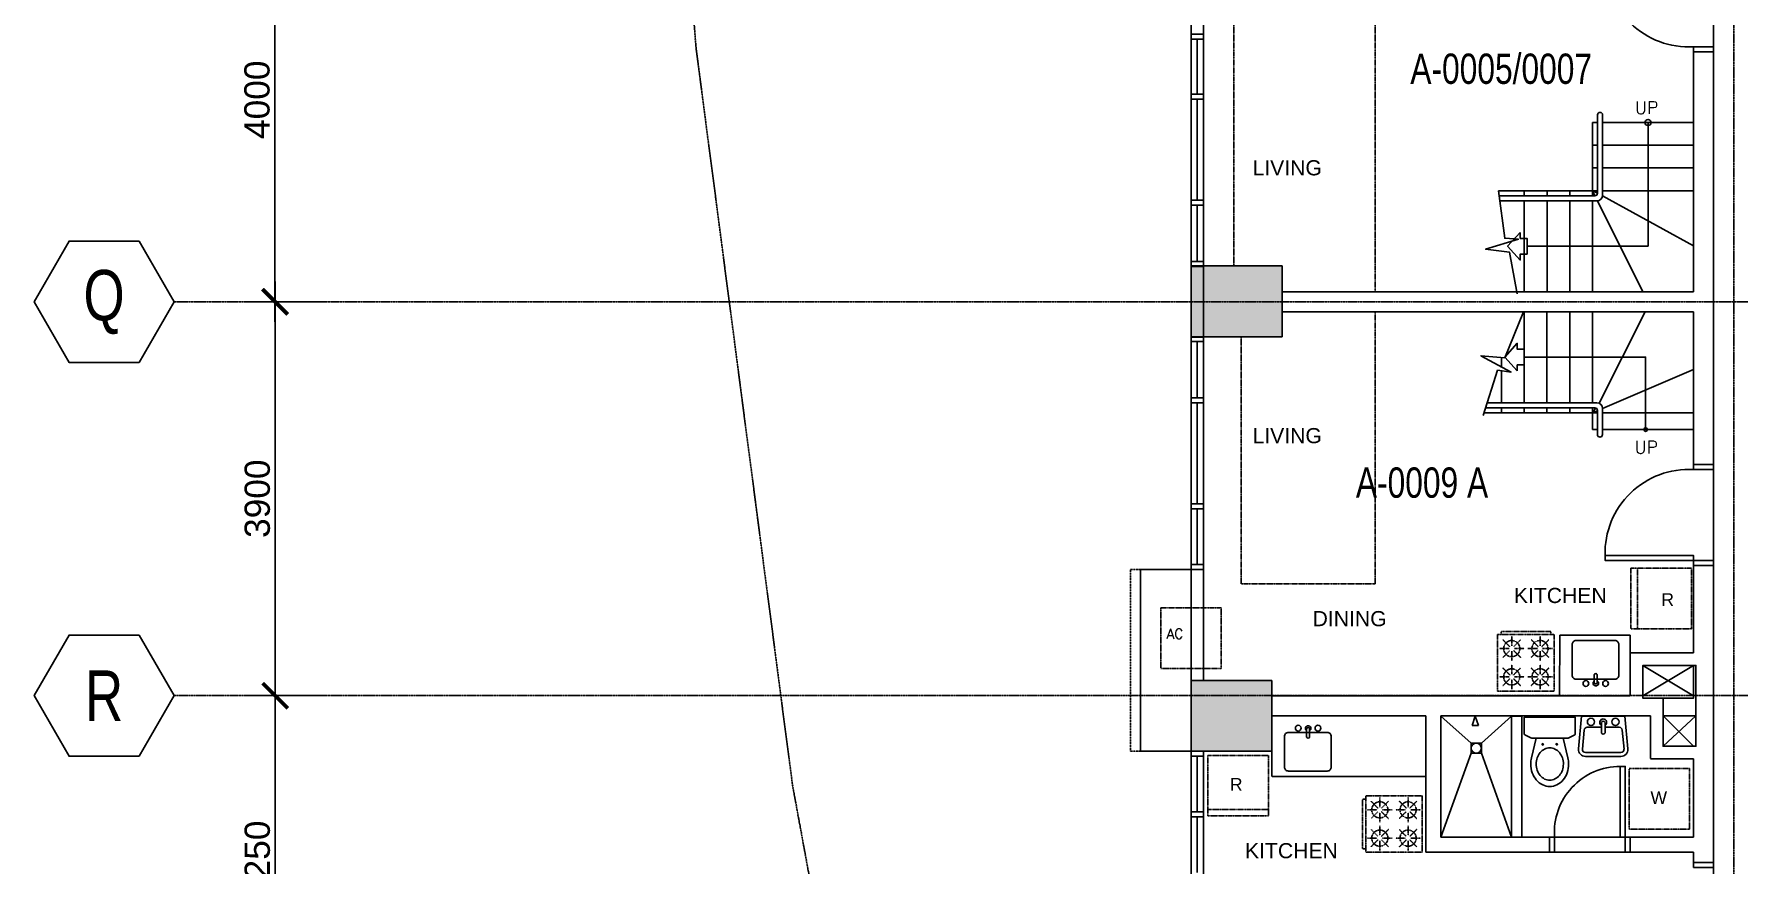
# Model space of a CAD drawing. Header units: inches. Extents: x -189245 to 740841, y -215444 to 469401.
# Drawn here: x 289834 to 306714, y -138556 to -130330 of the extents above; entities that cross this region are included whole.
import ezdxf
from ezdxf.enums import TextEntityAlignment as Align

# ---------------------------------------------------------------- set-up
doc = ezdxf.new("R2010")
doc.units = ezdxf.units.IN
doc.header["$LTSCALE"] = 10
doc.header["$MEASUREMENT"] = 0
for name, pattern in [('GRID NORMAL$0$GRID BASEMENT$0$GRID GROUND$0$GRID$0$$0$PHANTOM', [2.5, 1.25, -0.25, 0.25, -0.25, 0.25, -0.25]), ('HIDDEN', [0.375, 0.25, -0.125]), ('HIDDEN2', [0.1875, 0.125, -0.0625])]:
    doc.linetypes.add(name, pattern=pattern)
for name, color, linetype in [('1', 1, 'Continuous'), ('2', 2, 'Continuous'), ('3', 252, 'Continuous'), ('a-dim', 8, 'Continuous'), ('A-DOOR', 1, 'Continuous'), ('A-EQUIPMENT', 2, 'Continuous'), ('A-EQUIPTMENT', 1, 'Continuous'), ('A-FIXTURE', 2, 'Continuous'), ('A-FIXTURES', 2, 'Continuous'), ('A-FIXTURES-RefEdit0', 2, 'Continuous'), ('A-GRID', 8, 'Continuous'), ('A-RAILING', 2, 'Continuous'), ('A-STAIR', 1, 'Continuous'), ('A-TEXT', 3, 'Continuous'), ('A-UNIT NUMBER', 2, 'Continuous'), ('A-WINDOW', 2, 'Continuous'), ('COLUMN', 6, 'Continuous'), ('DOORTAG', 1, 'Continuous'), ('HATCH TSG', 9, 'Continuous'), ('TEXT', 3, 'Continuous'), ('TSG- DIM-WALL SETOUT', 1, 'Continuous'), ('TSG- DIM_PIPE CHASE', 1, 'Continuous'), ('TSG- plaster', 4, 'Continuous'), ('TSG- PRE CAST', 4, 'Continuous'), ('ZOCALLO DIM', 92, 'Continuous')]:
    doc.layers.add(name, color=color, linetype=linetype)
doc.styles.add('ARIAL', font='ARIAL.TTF', dxfattribs={"width": 0.75})
doc.styles.add('GRID NORMAL$0$GRID BASEMENT$0$GRID GROUND$0$GRID$0$Standard', font='ARIAL.TTF')
doc.styles.add('PRSP_Simplex', font='simplex.shx')
doc.dimstyles.new('GRID NORMAL$0$GRID BASEMENT$0$GRID GROUND$0$GRID$0$Standard', dxfattribs={"dimtxt": 250, "dimasz": 0.18, "dimexe": 0.18, "dimexo": 0.0625, "dimgap": 50, "dimtad": 1, "dimdec": 0, "dimzin": 0, "dimdsep": 46, "dimtxsty": 'GRID NORMAL$0$GRID BASEMENT$0$GRID GROUND$0$GRID$0$Standard', "dimcen": 0.09, "dimadec": 0, "dimazin": 0, "dimtfac": 1, "dimtdec": 0, "dimtofl": 0, "dimtmove": 0, "dimatfit": 3, "dimfxl": 1, "dimtolj": 1, "dimtzin": 0, "dimarcsym": 0})

# ---------------------------------------------------------------- blocks, each defined once
blk = doc.blocks.new('GRID NORMAL$0$GRID BASEMENT$0$GRID GROUND$0$GRID$0$$0$GRID-H')
at = {"color": 3}
blk.add_lwpolyline([(-10.39, 6), (-13.86, 0), (-10.39, -6), (-3.46, -6), (0, 0), (-3.46, 6)], close=True, dxfattribs=at)
at = {"color": 6, "style": 'GRID NORMAL$0$GRID BASEMENT$0$GRID GROUND$0$GRID$0$Standard', "width": 0.75}
blk.add_attdef('H', text='', height=5, dxfattribs=at).set_placement((-6.93, 0), align=Align.MIDDLE)
blk = doc.blocks.new('GRID NORMAL$0$GRID BASEMENT$0$GRID GROUND$0$GRID$0$_ARCHTICK')
at = {"color": 0, "linetype": 'ByBlock', "ltscale": 20, "const_width": 0.15}
blk.add_lwpolyline([(-0.5, -0.5), (0.5, 0.5)], dxfattribs=at)
blk = doc.blocks.new('*D476')
at = {"layer": 'a-dim', "color": 0, "lineweight": -2, "ltscale": 500}
for p, q in [((-99704, -278987), (-99704, -274587)), ((-99204, -274787), (-99904, -274787)), ((-99204, -278787), (-99904, -278787))]:
    blk.add_line(p, q, dxfattribs=at)
at = {"layer": 'Defpoints', "color": 0, "ltscale": 500}
for p in [(-99704, -274787), (-99204, -274787), (-99204, -278787)]:
    blk.add_point(p, dxfattribs=at)
at = {"layer": 'a-dim', "color": 0, "lineweight": -2, "ltscale": 500, "xscale": 250, "yscale": 250, "zscale": 250}
for p, rotation in [((-99704, -274787), 90), ((-99704, -278787), 270)]:
    blk.add_blockref('GRID NORMAL$0$GRID BASEMENT$0$GRID GROUND$0$GRID$0$_ARCHTICK', p, dxfattribs=dict(at, rotation=rotation))
at = {"layer": 'a-dim', "color": 3, "ltscale": 500, "insert": (-99881, -276787), "char_height": 250, "attachment_point": 5, "rotation": 90, "style": 'GRID NORMAL$0$GRID BASEMENT$0$GRID GROUND$0$GRID$0$Standard'}
blk.add_mtext('\\A1;4000', dxfattribs=at)
blk = doc.blocks.new('*D477')
at = {"layer": 'a-dim', "color": 0, "lineweight": -2, "ltscale": 500}
for p, q in [((-99701, -282887), (-99701, -278587)), ((-99201, -278787), (-99901, -278787)), ((-99201, -282687), (-99901, -282687))]:
    blk.add_line(p, q, dxfattribs=at)
at = {"layer": 'Defpoints', "color": 0, "ltscale": 500}
for p in [(-99701, -278787), (-99201, -278787), (-99201, -282687)]:
    blk.add_point(p, dxfattribs=at)
at = {"layer": 'a-dim', "color": 0, "lineweight": -2, "ltscale": 500, "xscale": 250, "yscale": 250, "zscale": 250}
for p, rotation in [((-99701, -278787), 90), ((-99701, -282687), 270)]:
    blk.add_blockref('GRID NORMAL$0$GRID BASEMENT$0$GRID GROUND$0$GRID$0$_ARCHTICK', p, dxfattribs=dict(at, rotation=rotation))
at = {"layer": 'a-dim', "color": 3, "ltscale": 500, "insert": (-99878, -280737), "char_height": 250, "attachment_point": 5, "rotation": 90, "style": 'GRID NORMAL$0$GRID BASEMENT$0$GRID GROUND$0$GRID$0$Standard'}
blk.add_mtext('\\A1;3900', dxfattribs=at)
blk = doc.blocks.new('*D478')
at = {"layer": 'a-dim', "color": 0, "lineweight": -2, "ltscale": 500}
for p, q in [((-99701, -286137), (-99701, -282487)), ((-99201, -282687), (-99901, -282687)), ((-99201, -285937), (-99901, -285937))]:
    blk.add_line(p, q, dxfattribs=at)
at = {"layer": 'Defpoints', "color": 0, "ltscale": 500}
for p in [(-99701, -282687), (-99201, -282687), (-99201, -285937)]:
    blk.add_point(p, dxfattribs=at)
at = {"layer": 'a-dim', "color": 0, "lineweight": -2, "ltscale": 500, "xscale": 250, "yscale": 250, "zscale": 250}
for p, rotation in [((-99701, -282687), 90), ((-99701, -285937), 270)]:
    blk.add_blockref('GRID NORMAL$0$GRID BASEMENT$0$GRID GROUND$0$GRID$0$_ARCHTICK', p, dxfattribs=dict(at, rotation=rotation))
at = {"layer": 'a-dim', "color": 3, "ltscale": 500, "insert": (-99878, -284312), "char_height": 250, "attachment_point": 5, "rotation": 90, "style": 'GRID NORMAL$0$GRID BASEMENT$0$GRID GROUND$0$GRID$0$Standard'}
blk.add_mtext('\\A1;3250', dxfattribs=at)
blk = doc.blocks.new('door900')
at = {"layer": '2'}
for points in [[(50, 175), (100, 175), (100, 1050), (50, 1050)], [(50, 175), (0, 175), (0, -25), (50, -25)], [(1000, 175), (950, 175), (950, -25), (1000, -25)]]:
    blk.add_lwpolyline(points, close=True, dxfattribs=at)
at = {"layer": 'A-DOOR'}
blk.add_arc((121, 220), 831, 356.918, 91.4213, dxfattribs=at)
blk = doc.blocks.new('A$C08CD07C5')
at = {"color": 2}
blk.add_point((0, 0, 0), dxfattribs=at)
at = {"layer": 'A-FIXTURES-RefEdit0', "color": 2, "elevation": 0}
for points in [[(212, -137), (131, -279, -0.280752), (121, -284), (55, -281, -0.142156), (49, -280), (-267, -98, -0.142156), (-271, -94), (-307, -37, -0.256929), (-307, -28), (-225, 115), (212, -137)], [(8, -256), (-50, -449, -0.058452), (-74, -506, -0.084144), (-130, -574, -0.091347), (-200, -615, -0.103801), (-279, -626, -0.114727), (-348, -605, -0.114727), (-400, -556, -0.103801), (-430, -483, -0.091347), (-430, -401, -0.084144), (-399, -319, -0.058452), (-363, -270), (-224, -123)]]:
    blk.add_lwpolyline(points, format="xyb", dxfattribs=at)
blk.add_lwpolyline([(-354, -345, -0.084254), (-314, -296, -0.091411), (-263, -266, -0.103766), (-207, -258, -0.114587), (-157, -273, -0.114587), (-119, -309, -0.103766), (-98, -362, -0.091411), (-98, -420, -0.084254), (-120, -479, -0.084254), (-160, -528, -0.091411), (-211, -558, -0.103766), (-267, -566, -0.114587), (-317, -551, -0.114587), (-355, -515, -0.103766), (-376, -463, -0.091411), (-376, -404, -0.084254)], format="xyb", close=True, dxfattribs=at)
at = {"layer": 'A-FIXTURES-RefEdit0', "color": 2}
for centre in [(-200, -208, 0), (-79, -278, 0)]:
    blk.add_circle(centre, 6.77, dxfattribs=at)
blk = doc.blocks.new('SHOWERHD')
at = {"layer": 'A-FIXTURES', "color": 2}
for p, q in [((-31, 93), (0, 93)), ((0, 0), (-31, 93)), ((0, 0), (31, 93)), ((31, 93), (0, 93))]:
    blk.add_line(p, q, dxfattribs=at)
blk = doc.blocks.new('LAV')
for p, q in [((-214, 0), (-243, -326)), ((214, 0), (-214, 0)), ((214, 0), (243, -326)), ((-189, -139), (-206, -329)), ((-18, -112), (-159, -112)), ((-18, -63), (-18, -170)), ((18, -63), (18, -170)), ((159, -112), (18, -112)), ((189, -139), (206, -329)), ((-176, -362), (176, -362)), ((-176, -400), (176, -400))]:
    blk.add_line(p, q)
for centre in [(-121, -58), (121, -58)]:
    blk.add_circle(centre, 36)
for centre, radius, start, end in [((-159, -142), 30, 90, 174.9088), ((0, -63), 34.1, 301.2757, 238.7243), ((0, -71), 19.7, 25.7914, 154.2086), ((159, -142), 30, 5.0912, 90), ((-176, -332), 68, 174.9088, 270), ((-176, -332), 30, 174.9088, 270), ((0, -161), 19.7, 205.7914, 334.2086), ((176, -332), 68, 270, 5.0912), ((176, -332), 30, 270, 5.0912)]:
    blk.add_arc(centre, radius, start, end)
blk = doc.blocks.new('REF')
at = {"color": 1, "linetype": 'HIDDEN2'}
blk.add_line((-300, 535), (300, 535), dxfattribs=at)
blk.add_lwpolyline([(-300, 0), (300, 0), (300, 600), (-300, 600)], close=True, dxfattribs=at)
blk = doc.blocks.new('SINK3')
at = {"layer": 'A-FIXTURE', "color": 2, "linetype": 'Continuous'}
for p, q in [((421, 17), (335, 17)), ((421, -12), (335, -12))]:
    blk.add_line(p, q, dxfattribs=at)
blk.add_lwpolyline([(40, 232), (342, 232, -0.414214), (382, 192), (382, -192, -0.414214), (342, -232), (40, -232, -0.414214), (0, -192), (0, 192, -0.414214)], format="xyb", close=True, dxfattribs=at)
at = {"layer": 'A-FIXTURE', "color": 2, "linetype": 'ByBlock'}
for centre in [(425, 100), (425, -95)]:
    blk.add_circle(centre, 28.8, dxfattribs=at)
at = {"layer": 'A-FIXTURE', "color": 2, "linetype": 'Continuous'}
for centre, radius, start, end in [((342, 3), 15.7, 115.7914, 244.2086), ((421, 3), 27.3, 211.2757, 148.7243), ((414, 3), 15.7, 295.7914, 64.2086)]:
    blk.add_arc(centre, radius, start, end, dxfattribs=at)
blk = doc.blocks.new('RANGE2')
at = {"layer": 'A-FIXTURE', "color": 1, "linetype": 'HIDDEN2'}
for p, q in [((-280, 0), (280, 0)), ((-280, 0), (-280, -560)), ((280, -560), (280, 0)), ((-166, -140), (-262, -140)), ((-158, -122), (-227, -53)), ((-158, -158), (-227, -227)), ((-140, -114), (-140, -18)), ((-140, -166), (-140, -262)), ((-122, -122), (-53, -53)), ((-122, -158), (-53, -227)), ((-114, -140), (-18, -140)), ((114, -140), (18, -140)), ((122, -122), (53, -53)), ((122, -158), (53, -227)), ((140, -114), (140, -18)), ((140, -166), (140, -262)), ((158, -122), (227, -53)), ((158, -158), (227, -227)), ((166, -140), (262, -140)), ((-158, -402), (-227, -333)), ((-140, -394), (-140, -298)), ((-122, -402), (-53, -333)), ((122, -402), (53, -333)), ((140, -394), (140, -298)), ((158, -402), (227, -333)), ((-166, -420), (-262, -420)), ((-158, -438), (-227, -507)), ((-140, -446), (-140, -542)), ((-122, -438), (-53, -507)), ((-114, -420), (-18, -420)), ((114, -420), (18, -420)), ((122, -438), (53, -507)), ((140, -446), (140, -542)), ((158, -438), (227, -507)), ((166, -420), (262, -420)), ((-280, -560), (280, -560)), ((-246, -560), (-246, -590)), ((-246, -590), (246, -590)), ((246, -560), (246, -590))]:
    blk.add_line(p, q, dxfattribs=at)
for centre in [(-140, -140), (140, -140), (-140, -420), (140, -420)]:
    blk.add_circle(centre, 80, dxfattribs=at)
blk = doc.blocks.new('grid')
at = {"layer": 'A-GRID', "linetype": 'GRID NORMAL$0$GRID BASEMENT$0$GRID GROUND$0$GRID$0$$0$PHANTOM'}
for p, q in [((-90633.8, -228688.5), (-90633.8, -289256.3)), ((-85258.8, -228688.5), (-85258.8, -289256.3))]:
    blk.add_line(p, q, dxfattribs=at)
for points in [[(-100703.5, -278787), (-33688.1, -278784.6)], [(-100703.6, -282686.6), (-33688.1, -282686.6)]]:
    blk.add_lwpolyline(points, dxfattribs=at)
at = {"layer": 'A-GRID'}
ref = blk.add_blockref('GRID NORMAL$0$GRID BASEMENT$0$GRID GROUND$0$GRID$0$$0$GRID-H', (-102089.2, -278787), dxfattribs=dict(at, xscale=100, yscale=100, zscale=100, rotation=180))
ref.add_attrib('H', 'Q', dxfattribs={"layer": '0', "color": 6, "height": 500, "style": 'GRID NORMAL$0$GRID BASEMENT$0$GRID GROUND$0$GRID$0$Standard', "width": 0.75}).set_placement((-101396.4, -278787), align=Align.MIDDLE)
ref = blk.add_blockref('GRID NORMAL$0$GRID BASEMENT$0$GRID GROUND$0$GRID$0$$0$GRID-H', (-102089.2, -282686.6), dxfattribs=dict(at, xscale=100, yscale=100, zscale=100, rotation=180))
ref.add_attrib('H', 'R', dxfattribs={"layer": '0', "color": 6, "height": 500, "style": 'GRID NORMAL$0$GRID BASEMENT$0$GRID GROUND$0$GRID$0$Standard', "width": 0.75}).set_placement((-101396.4, -282686.6), align=Align.MIDDLE)
at = {"layer": 'a-dim', "ltscale": 500}
for base, p1, p2, picture, middle in [((-99703.6, -274786.6), (-99204, -278786.9), (-99203.6, -274786.6), '*D476', (-99881.2, -276786.8)), ((-99700.6, -278787), (-99201, -282686.6), (-99200.6, -278787), '*D477', (-99878.3, -280736.8)), ((-99700.6, -282686.6), (-99201, -285936.6), (-99200.6, -282686.6), '*D478', (-99878.3, -284311.6))]:
    dim = blk.add_linear_dim(base=base, p1=p1, p2=p2, angle=270, dimstyle='GRID NORMAL$0$GRID BASEMENT$0$GRID GROUND$0$GRID$0$Standard', override={"dimasz": 250, "dimexe": 200, "dimblk1": 'GRID NORMAL$0$GRID BASEMENT$0$GRID GROUND$0$GRID$0$_ARCHTICK', "dimblk2": 'GRID NORMAL$0$GRID BASEMENT$0$GRID GROUND$0$GRID$0$_ARCHTICK', "dimsah": 1, "dimdle": 200, "dimclrt": 3}, dxfattribs=at)
    dim.commit()
    dim.dimension.update_dxf_attribs({"geometry": picture, "text_midpoint": middle})

msp = doc.modelspace()

# ---------------------------------------------------------------- hatches: boundary and pattern name
at = {"layer": 'COLUMN', "linetype": 'Continuous'}
for points in [[(301291.38381, -132626.32537), (302191.38381, -132626.32537), (302191.38381, -133326.32537), (301291.38381, -133326.32537)], [(301289.22685, -136730.85693), (302089.22685, -136730.85693), (302089.22685, -137430.85693), (301289.22685, -137430.85693)]]:
    msp.add_hatch(color=254, dxfattribs=at).paths.add_polyline_path(points)

# ---------------------------------------------------------------- linework, layer by layer
at = {"layer": '1', "linetype": 'ByBlock'}
msp.add_line((304363.75662, -133625.21163), (304363.75662, -133528.43468), dxfattribs=at)
msp.add_lwpolyline([(304579.95065, -133079.62963), (304396.64644, -133534.63146), (304159.0679, -133514.37199), (304458.45285, -133676.48997), (304324.90876, -133659.03306), (304181.31004, -134105.96584)], dxfattribs=at)
at = {"layer": '3', "color": 251, "linetype": 'GRID NORMAL$0$GRID BASEMENT$0$GRID GROUND$0$GRID$0$$0$PHANTOM', "flags": 128}
msp.add_lwpolyline([(352371.55939, -102410.09833), (351907.57657, -111087.70283), (352289.23542, -123191.68716), (353264.45, -131262.98547), (298600.66526, -144611.52615), (297343.53117, -137766.00105), (296388.45816, -130468.23184), (295808.09231, -123131.14962), (295604.50917, -115793.97346), (295780.69383, -108466.09117), (296335.27965, -101137.04385), (297262.93139, -93855.89956), (298496.71244, -87006.12698), (352390.51377, -102402.90191)], dxfattribs=at)
at = {"layer": 'A-DOOR'}
for p, q in [((306464.19965, -92480.85693), (306464.19965, -139480.85693)), ((305589.19965, -138280.85693), (304889.19965, -138280.85693)), ((305589.19965, -138430.85693), (304889.19965, -138430.85693))]:
    msp.add_line(p, q, dxfattribs=at)
at = {"layer": 'A-DOOR', "color": 2}
for points in [[(305589.19965, -138280.85693), (305539.19965, -138280.85693), (305539.19965, -137580.85693), (305589.19965, -137580.85693)], [(304839.19965, -138280.85693), (304889.19965, -138280.85693), (304889.19965, -138430.85693), (304839.19965, -138430.85693)], [(305589.19965, -138280.85693), (305639.19965, -138280.85693), (305639.19965, -138430.85693), (305589.19965, -138430.85693)], [(306264.19965, -138580.85693), (306264.19965, -138530.85693), (306464.19965, -138530.85693), (306464.19965, -138580.85693)]]:
    msp.add_lwpolyline(points, close=True, dxfattribs=at)
at = {"layer": 'A-DOOR'}
msp.add_arc((305539.19965, -138232.64264), 651.78571, 90, 184.242192792, dxfattribs=at)
at = {"layer": 'A-EQUIPMENT', "ltscale": 100}
msp.add_lwpolyline([(301289.22686, -135629.92064), (300789.22686, -135629.92064), (300789.22686, -137429.92356), (301289.22686, -137429.92356)], dxfattribs=at)
at = {"layer": 'A-EQUIPTMENT', "linetype": 'HIDDEN'}
msp.add_lwpolyline([(300789.22686, -135629.92064), (300689.22686, -135629.92064), (300689.22686, -137429.92356), (300789.22686, -137429.92356)], dxfattribs=at)
at = {"layer": 'A-EQUIPTMENT', "color": 1, "linetype": 'HIDDEN2'}
msp.add_lwpolyline([(300989.22686, -136011.521), (301589.22686, -136011.521), (301589.22686, -136611.521), (300989.22686, -136611.521)], close=True, dxfattribs=at)
at = {"layer": 'A-FIXTURE', "color": 2}
for p, q in [((304939.57919, -136280.85693), (304937.57898, -136880.85693)), ((304939.57919, -136280.85693), (305639.20197, -136280.85693)), ((305639.20197, -136280.85693), (305639.19965, -136455.85693)), ((302089.22685, -137680.85698), (302089.22685, -137080.85698)), ((302091.41101, -137680.85698), (303614.19965, -137680.85698))]:
    msp.add_line(p, q, dxfattribs=at)
at = {"layer": 'A-FIXTURES', "color": 1, "linetype": 'Continuous'}
for p, q in [((304064.22685, -137350.23112), (303764.22685, -137081.79031)), ((304464.22685, -137081.79031), (304164.22685, -137350.23112)), ((303764.22685, -138281.79031), (304064.22685, -137450.23112)), ((304164.22685, -137450.23112), (304464.22685, -138281.79031))]:
    msp.add_line(p, q, dxfattribs=at)
at = {"layer": 'A-FIXTURES'}
for p, q in [((304464.19965, -137080.85693), (304464.19965, -138280.85693)), ((304464.22685, -137081.79031), (304464.22685, -138281.79031)), ((304564.19965, -137080.85693), (304564.19965, -138280.85693)), ((304564.22685, -137081.79031), (304564.22685, -138281.79031))]:
    msp.add_line(p, q, dxfattribs=at)
msp.add_lwpolyline([(304064.22685, -137450.23112), (304064.22685, -137350.23112), (304164.22685, -137350.23112), (304164.22685, -137450.23112)], close=True, dxfattribs=at)
msp.add_circle((304114.22685, -137400.23112), 50, dxfattribs=at)
at = {"layer": 'A-RAILING'}
for p, q in [((305314.19965, -131130.85401), (305314.19965, -131905.85401)), ((305364.19965, -131130.85401), (305364.19965, -131925.85401)), ((305289.19965, -131930.85401), (304340.64172, -131930.85401)), ((304347.25269, -131980.85401), (305309.19965, -131980.85401)), ((305288.75662, -134030.56339), (304205.53672, -134030.56339)), ((304221.60163, -133980.56339), (305308.75662, -133980.56339)), ((305313.75662, -134295.56339), (305313.75662, -134055.56339)), ((305363.75662, -134295.56339), (305363.75662, -134035.56339))]:
    msp.add_line(p, q, dxfattribs=at)
for centre, radius, start, end in [((305339.19965, -131130.85401), 25, 0, 180), ((305289.19965, -131905.85401), 25, 270, 0), ((305309.19965, -131925.85401), 55, 270, 0), ((305288.75662, -134055.56339), 25, 0, 90), ((305308.75662, -134035.56339), 55, 0, 90), ((305338.75662, -134295.56339), 25, 180, 0)]:
    msp.add_arc(centre, radius, start, end, dxfattribs=at)
at = {"layer": 'A-STAIR', "linetype": 'HIDDEN2'}
for p, q in [((301714.19965, -129055.85401), (301714.19965, -132626.32537)), ((303114.19316, -129055.85401), (303114.19316, -132880.85693)), ((301787.14483, -135774.27387), (301787.14483, -133326.32537))]:
    msp.add_line(p, q, dxfattribs=at)
at = {"layer": 'A-STAIR'}
for p, q in [((305264.19965, -131205.85401), (305264.19965, -131930.85401)), ((305264.19965, -131205.85401), (305314.19965, -131205.85401)), ((305364.19965, -131205.85401), (306264.19965, -131205.85401)), ((305814.19965, -131205.85401), (305814.19965, -132430.85401)), ((305264.19965, -131430.85401), (305314.19965, -131430.85401)), ((305364.19965, -131430.85401), (306264.19965, -131430.85401)), ((305264.19965, -131655.85401), (305314.19965, -131655.85401)), ((305364.19965, -131655.85401), (306264.19965, -131655.85401)), ((304334.03075, -131880.85401), (305314.19965, -131880.85401)), ((304589.19965, -131880.85401), (304589.19965, -131930.85401)), ((304589.19965, -131980.85401), (304589.19965, -132880.85401)), ((304814.19965, -131880.85401), (304814.19965, -131930.85401)), ((304814.19965, -131980.85401), (304814.19965, -132880.85401)), ((305039.19965, -131880.85401), (305039.19965, -131930.85401)), ((305039.19965, -131980.85401), (305039.19965, -132880.85401)), ((305264.19965, -131880.85401), (305264.19965, -131930.85401)), ((305264.19965, -131880.85401), (305314.19965, -131905.85401)), ((305264.19965, -131880.85401), (305289.19965, -131930.85401)), ((305264.19965, -131980.85401), (305264.19965, -132880.85401)), ((305314.0907, -131980.6361), (305764.19965, -132880.85401)), ((305363.98175, -131930.74505), (306264.19965, -132425.8551)), ((305364.19965, -131880.85401), (306064.19965, -131880.85401)), ((305364.19965, -131880.85401), (306264.19965, -131880.85401)), ((304588.75662, -133980.56339), (304588.75662, -133080.56288)), ((304813.75662, -133980.56339), (304813.75662, -133080.5628)), ((305038.75662, -133980.56339), (305038.75662, -133080.56272)), ((305263.75662, -133980.56339), (305263.75662, -133080.56265)), ((305263.75662, -133980.56339), (305263.75662, -133080.56291)), ((305330.62234, -133985.09666), (305785.05903, -133080.56291)), ((304363.75662, -133980.56339), (304363.75662, -133664.11126)), ((305363.75662, -134037.56803), (306264.19965, -133651.70919)), ((304363.75662, -134080.56339), (304363.75662, -134030.56339)), ((304588.75662, -134080.56339), (304588.75662, -134030.56339)), ((304813.75662, -134080.56339), (304813.75662, -134030.56339)), ((305038.75662, -134080.56339), (305038.75662, -134030.56339)), ((305263.75662, -134180.9806), (305263.75662, -134030.56339)), ((305263.75662, -134080.56339), (304189.47181, -134080.56339)), ((305263.75662, -134080.56339), (305297.63551, -134032.19321)), ((305263.75662, -134080.56339), (305313.75662, -134059.06571)), ((305263.75662, -134245.56339), (305263.75662, -134080.56339)), ((305263.75662, -134080.56339), (305313.75662, -134080.56339)), ((305363.75662, -134080.56338), (306264.19965, -134080.56336)), ((305313.75662, -134245.56339), (305263.75662, -134245.56339)), ((306264.19965, -134245.56339), (305363.75662, -134245.56339))]:
    msp.add_line(p, q, dxfattribs=at)
at = {"layer": 'A-STAIR', "color": 2}
msp.add_lwpolyline([(304518.09105, -132903.42041), (304442.21759, -132487.80406), (304205.28362, -132461.04029), (304530.66424, -132360.83533), (304396.29131, -132351.7422), (304334.03075, -131880.85401)], dxfattribs=at)
for points in [[(304548.54357, -132294.35401), (304424.23883, -132430.85401), (304548.54357, -132567.35401), (304548.54357, -132508.85401), (304617.3637, -132508.85401), (304617.3637, -132352.85401), (304548.54357, -132352.85401)], [(304519.93649, -133664.93468), (304395.63175, -133528.43468), (304519.93649, -133391.93468), (304519.93649, -133450.43468), (304588.75662, -133450.43468), (304588.75662, -133606.43468), (304519.93649, -133606.43468)]]:
    msp.add_lwpolyline(points, close=True, dxfattribs=at)
at = {"layer": 'A-STAIR'}
for points in [[(304617.3637, -132430.85401), (305814.19965, -132430.85401)], [(304588.75662, -133528.43468), (305791.04679, -133528.43468), (305791.04679, -134245.56339)]]:
    msp.add_lwpolyline(points, dxfattribs=at)
at = {"layer": 'A-STAIR', "linetype": 'HIDDEN2'}
msp.add_lwpolyline([(301787.14483, -135774.27387), (303112.17262, -135774.27387), (303114.19316, -133086.78042)], dxfattribs=at)
at = {"layer": 'A-STAIR', "color": 2}
for centre, radius in [((305814.19965, -131205.85401), 30), ((305791.04679, -134245.56339), 18.30594)]:
    msp.add_circle(centre, radius, dxfattribs=at)
at = {"layer": 'A-WINDOW', "color": 1}
for p, q in [((301289.19965, -130330.85406), (301289.19965, -132630.85406)), ((301289.19965, -133323.69501), (301289.19965, -135630.85406)), ((301289.19965, -137480.85698), (301289.19965, -138680.85698)), ((301414.19965, -137430.85698), (301414.19965, -141893.39029))]:
    msp.add_line(p, q, dxfattribs=at)
at = {"layer": 'A-WINDOW'}
for p, q in [((301289.19965, -130380.85406), (301289.19965, -130330.85406)), ((301351.69965, -130923.85406), (301351.69965, -130380.85406)), ((301289.19965, -130923.85406), (301289.19965, -130973.85406)), ((301351.69965, -131973.85406), (301351.69965, -130973.85406)), ((301289.19965, -131973.85406), (301289.19965, -132023.85406)), ((301351.69965, -132573.69501), (301351.69965, -132023.85406)), ((301289.19965, -132573.69501), (301289.19965, -132623.69501)), ((301289.19965, -133373.69501), (301289.19965, -133323.69501)), ((301351.69965, -133930.85406), (301351.69965, -133373.69501)), ((301289.19965, -133930.85406), (301289.19965, -133980.85406)), ((301351.69965, -134980.85406), (301351.69965, -133980.85406)), ((301289.19965, -134980.85406), (301289.19965, -135030.85406)), ((301351.69965, -135580.85406), (301351.69965, -135030.85406)), ((301289.19965, -135580.85406), (301289.19965, -135630.85406)), ((301289.19965, -137480.85698), (301289.19965, -137430.85698)), ((301351.69965, -137480.85698), (301351.69965, -138030.85698)), ((301289.19965, -138080.85698), (301289.19965, -138030.85698)), ((301351.69965, -138080.85698), (301351.69965, -138630.85698))]:
    msp.add_line(p, q, dxfattribs=at)
for points in [[(301414.19965, -130380.85209), (301289.19965, -130380.85209), (301289.19965, -130330.85209), (301414.19965, -130330.85209)], [(301414.19965, -130973.85406), (301289.19965, -130973.85406), (301289.19965, -130923.85406), (301414.19965, -130923.85406)], [(301414.19965, -132023.85406), (301289.19965, -132023.85406), (301289.19965, -131973.85406), (301414.19965, -131973.85406)], [(301414.19965, -132631.21775), (301289.19965, -132631.21775), (301289.19965, -132581.21775), (301414.19965, -132581.21775)], [(301414.19965, -133373.69673), (301289.19965, -133373.69673), (301289.19965, -133331.21775), (301414.19965, -133331.21775)], [(301414.19965, -133980.85406), (301289.19965, -133980.85406), (301289.19965, -133930.85406), (301414.19965, -133930.85406)], [(301414.19965, -135030.85406), (301289.19965, -135030.85406), (301289.19965, -134980.85406), (301414.19965, -134980.85406)], [(301414.19965, -135630.85406), (301289.19965, -135630.85406), (301289.19965, -135580.85406), (301414.19965, -135580.85406)], [(301414.19965, -137480.85698), (301289.19965, -137480.85698), (301289.19965, -137430.85698), (301414.19965, -137430.85698)], [(301414.19965, -138080.85698), (301289.19965, -138080.85698), (301289.19965, -138030.85698), (301414.19965, -138030.85698)]]:
    msp.add_lwpolyline(points, close=True, dxfattribs=at)
at = {"layer": 'A-WINDOW', "linetype": 'HIDDEN2'}
msp.add_lwpolyline([(306226.20162, -138201.34249), (306226.20162, -137601.34249), (305626.20162, -137601.34249), (305626.20162, -138201.34249)], close=True, dxfattribs=at)
at = {"layer": 'COLUMN', "linetype": 'Continuous'}
msp.add_lwpolyline([(301291.38381, -132626.32537), (302191.38381, -132626.32537), (302191.38381, -133326.32537), (301291.38381, -133326.32537)], close=True, dxfattribs=at)
at = {"layer": 'DOORTAG', "color": 6, "linetype": 'ByBlock', "ltscale": 100}
msp.add_lwpolyline([(301289.22685, -136730.85693), (302089.22685, -136730.85693), (302089.22685, -137430.85693), (301289.22685, -137430.85693)], close=True, dxfattribs=at)
at = {"layer": 'TSG- DIM-WALL SETOUT', "linetype": 'ByBlock', "ltscale": 100}
msp.add_line((301414.19965, -121305.85698), (301414.19965, -135630.85406), dxfattribs=at)
at = {"layer": 'TSG- DIM_PIPE CHASE', "color": 1}
for p, q in [((306264.19965, -136580.85693), (305764.19965, -136880.85693)), ((305764.19965, -136580.85693), (306264.01288, -136880.85693)), ((306264.19965, -137380.85693), (305964.19965, -137080.85693)), ((306289.19965, -137080.85693), (305964.19965, -137380.85693))]:
    msp.add_line(p, q, dxfattribs=at)
for points in [[(306264.19965, -136580.85693), (305764.19966, -136580.85693), (305764.19966, -136905.85693), (306264.19965, -136905.85693)], [(305964.19965, -137080.85693), (306289.19965, -137080.85693), (306289.19965, -137380.85693), (305964.19965, -137380.85693)]]:
    msp.add_lwpolyline(points, close=True, dxfattribs=at)
at = {"layer": 'TSG- plaster', "ltscale": 500}
for p, q in [((306264.19965, -132880.85401), (306264.19965, -130480.85401)), ((306464.19965, -132880.85401), (306464.19965, -130480.85401)), ((302191.38381, -132880.85693), (306264.19965, -132880.85693)), ((306464.19965, -134591.85693), (306464.19965, -132880.85693)), ((302191.38381, -133080.85693), (306264.19965, -133080.85693)), ((306264.19965, -134591.85693), (306264.19965, -133080.85693)), ((306264.19965, -135591.85693), (306264.19965, -136455.85693)), ((306464.19965, -136980.85693), (306464.19965, -135591.85693)), ((305639.19965, -136455.85693), (305639.19965, -136880.85693)), ((305639.19965, -136455.85693), (306264.19965, -136455.85693)), ((302091.38381, -136880.85693), (305639.19965, -136880.85693)), ((302091.38381, -136880.85693), (305639.19965, -136880.85693)), ((306464.19965, -136880.85693), (306464.19965, -138530.85693)), ((302091.38381, -137080.85693), (303614.19965, -137080.85693)), ((303614.19965, -138430.85693), (303614.19965, -137080.85693)), ((303764.19965, -138280.85693), (303764.19965, -137080.85693)), ((303764.19965, -137080.85693), (305839.19965, -137080.85693)), ((305839.19965, -137500.85693), (305839.19965, -137080.85693)), ((306264.19965, -137505.85693), (305839.19965, -137505.85693)), ((306264.19965, -138280.85693), (306264.19965, -137505.85693)), ((303764.19965, -138280.85693), (304839.19965, -138280.85693)), ((305639.19965, -138280.85693), (306264.19965, -138280.85693)), ((303614.19965, -138430.85693), (304839.19965, -138430.85693)), ((303989.19965, -138430.85693), (303839.19965, -138430.85693)), ((305639.19965, -138430.85693), (306264.19965, -138430.85693)), ((306264.19965, -138530.85693), (306264.19965, -138430.85693))]:
    msp.add_line(p, q, dxfattribs=at)
at = {"layer": 'TSG- plaster', "color": 4}
msp.add_lwpolyline([(306282.90296, -136880.85693), (306289.19965, -136880.85693), (306289.19965, -137380.85693), (305964.19965, -137380.85693), (305964.19965, -136905.85693), (305764.19965, -136905.85693), (305764.19965, -136580.85693), (306289.19965, -136580.85693), (306289.19965, -136880.85693), (306282.90296, -136880.85693)], dxfattribs=at)
at = {"layer": 'TSG- PRE CAST', "linetype": 'ByBlock', "ltscale": 100}
for points in [[(301289.19965, -127630.8599), (301414.19965, -127630.8599), (301414.19965, -130330.85209), (301289.19965, -130330.85209)], [(301289.19965, -135630.85406), (301414.19965, -135630.85406), (301414.19965, -136730.85698), (301289.19965, -136730.85698)]]:
    msp.add_lwpolyline(points, close=True, dxfattribs=at)
at = {"layer": 'ZOCALLO DIM', "color": 2}
msp.add_lwpolyline([(304464.22685, -138281.79031), (304564.22685, -138281.79031), (304564.22685, -137081.79031), (304464.22685, -137081.79031)], close=True, dxfattribs=at)
at = {"layer": 'ZOCALLO DIM', "color": 2, "linetype": 'ByBlock', "ltscale": 100}
msp.add_lwpolyline([(304464.22686, -138281.79031), (304564.22686, -138281.79031), (304564.22686, -137081.79031), (304464.22686, -137081.79031)], close=True, dxfattribs=at)

# ---------------------------------------------------------------- block references
at = {"layer": 'a-dim', "xscale": -1, "rotation": 330.0777588788934}
msp.add_blockref('A$C08CD07C5', (304841.72685, -137081.79031, 0), dxfattribs=at)
at = {"layer": 'A-DOOR', "xscale": -1, "rotation": 90}
msp.add_blockref('door900', (306439.19965, -129505.85401), dxfattribs=at)
at = {"layer": 'A-DOOR', "rotation": 90}
msp.add_blockref('door900', (306439.19965, -135591.85693), dxfattribs=at)
msp.add_blockref('door900', (306439.19965, -135591.85693), dxfattribs=at)
at = {"layer": 'A-FIXTURE', "color": 1, "rotation": 90}
msp.add_blockref('REF', (306244.20285, -135917.2486), dxfattribs=at)
at = {"layer": 'A-FIXTURE'}
for name, p, rotation in [('RANGE2', (304604.93136, -136834.41781), 180), ('SINK3', (305294.41664, -136334.993), 270)]:
    msp.add_blockref(name, p, dxfattribs=dict(at, rotation=rotation))
at = {"layer": 'A-FIXTURE', "xscale": -1, "rotation": 270}
msp.add_blockref('SINK3', (302446.24846, -137626.72091), dxfattribs=at)
at = {"layer": 'A-FIXTURE', "color": 1, "extrusion": (0, 0, -1), "xscale": -1, "zscale": -1, "rotation": 180}
msp.add_blockref('REF', (-301756.20968, -137471.68259), dxfattribs=at)
at = {"layer": 'A-FIXTURE', "extrusion": (0, 0, -1), "xscale": -1, "zscale": -1, "rotation": 90}
msp.add_blockref('RANGE2', (-303578.67851, -138150.85698), dxfattribs=at)
at = {"layer": 'A-FIXTURES', "xscale": -1, "rotation": 179.3061173110806}
msp.add_blockref('SHOWERHD', (304104.34867, -137081.79031), dxfattribs=at)
at = {"layer": 'A-FIXTURES', "xscale": -1}
msp.add_blockref('LAV', (305370.55446, -137081.79031), dxfattribs=at)
at = {"layer": 'HATCH TSG'}
msp.add_blockref('grid', (391923.03117, 145806.69125), dxfattribs=at)

# ---------------------------------------------------------------- texts
at = {"layer": 'A-TEXT', "style": 'PRSP_Simplex'}
for p in [(305685.05235, -131121.32076), (305681.61782, -134483.29061)]:
    msp.add_text('UP', height=125, dxfattribs=at).set_placement(p)
at = {"layer": 'A-TEXT', "width": 5794.7602848}
for s, insert, char_height, attachment_point in [('{\\fArial|b0|i0|c0|p34;R}', (305945.1887, -135865.94067), 125, 1), ('{\\Fromans|c0;AC}', (301046.11192, -136217.01017), 100, 1), ('{\\fArial|b0|i0|c0|p34;R}', (301673.60913, -137695.5225), 125, 1), ('{\\fArial|b0|i0|c0|p34;W}', (305838.48643, -137952.33769), 125, 7)]:
    msp.add_mtext(s, dxfattribs=dict(at, insert=insert, char_height=char_height, attachment_point=attachment_point))
at = {"layer": 'A-UNIT NUMBER', "style": 'ARIAL', "width": 0.75}
for s, p in [('A-0005/0007', (303460.60183, -130823.31616)), ('A-0009 A', (302921.38467, -134920.49844))]:
    msp.add_text(s, height=300, dxfattribs=at).set_placement(p)
at = {"layer": 'TEXT', "char_height": 150, "width": 1290}
for s, insert, attachment_point in [('{\\fArial|b0|i0|c0|p34;LIVING}', (301897.96281, -131578.8215), 1), ('{\\fArial|b0|i0|c0|p34;LIVING}', (301897.93561, -134382.89236), 7), ('{\\fArial|b0|i0|c0|p34;KITCHEN}', (304485.70238, -135965.24329), 7), ('{\\fArial|b0|i0|c0|p34;DINING}', (302493.11404, -136194.70551), 7), ('{\\fArial|b0|i0|c0|p34;KITCHEN}', (301823.6018, -138340.12452), 1)]:
    msp.add_mtext(s, dxfattribs=dict(at, insert=insert, attachment_point=attachment_point))

doc.saveas('drawing.dxf')
